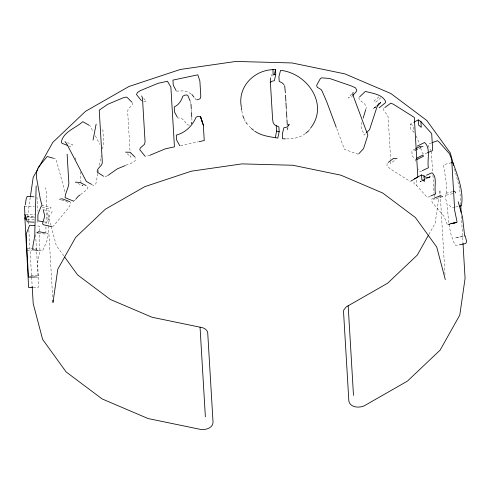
<?xml version="1.0" encoding="UTF-8"?>
<svg xmlns="http://www.w3.org/2000/svg" width="491" height="491" viewBox="0 0 491 491"><rect width="100%" height="100%" fill="white"/><g stroke="black" fill="none" stroke-linecap="round" stroke-linejoin="round"><path stroke-width="0.37" stroke-dasharray="2.46 1.84" d="M45.951 226.799L45.89 232.446M46.025 223.736L46.774 194.669L45.491 187.599M287.438 127.439L287.223 130.557L288.057 127.746M434.302 197.947L433.768 199.892L441.44 197.1M30.258 197.554L27.883 214.015L28.288 220.846M39.335 231.108L39.562 226.234L36.34 225.786M383.631 108.474L383.477 109.309C383.87 112.813 388.356 113.973 388.178 117.742L390.646 159.293M97.819 173.519L95.825 183.91L93.566 185.5L92.253 184.757M97.961 172.777L98.531 169.812M99.385 165.357L101.238 155.708M102.521 149.025L103.656 143.09L102.797 128.556M390.781 161.557L390.4 163.466L395.887 159.471M271.946 74.466L271.664 75.878L274.088 75.988M359.124 97.384L358.896 98.329L359.498 99.894C362.033 102.22 366.016 103.656 366.268 107.652L365.93 108.934M387.098 163.288L387.025 165.608L390.1 168.8L410.249 181.449M361.873 122.357L360.793 125.905L364.077 135.099L365.58 133.613M423.132 177.601L423.708 176.472M428.839 234.52L435.161 223.258L439.973 189.956L445.073 275.782M309.336 129.998L310.152 128.746M36.985 222.343L37.629 221.38M414.545 150.645L415.748 149.657M351.679 94.026L348.266 98.016L351.403 97.052L352.403 95.923M376.444 105.952L373.178 108.818L376.253 106.375M378.868 96.837L373.927 101.121L375.646 102.202L381.212 97.482M374.332 107.983L375.431 107.032M73.681 201.15L75.381 199.684M305.23 133.699C299.835 137.775 292.74 139.094 286.093 138.867M52.31 226.799L53.771 225.719L68.562 207.902L70.655 204.01L70.366 201.881M80.628 194.571L87.195 189.385L87.895 187.151L87.416 186.261M421.462 180.94L420.118 181.59L421.346 180.897M415.11 149L411.881 150.743L412.182 155.819L415.048 159.09L416.055 161.717M414.109 132.429L410.807 129.213L410.501 124.088L413.735 122.351M415.852 149.964L421.094 147.232M415.128 150.528L421.701 147.14M107.228 175.796L104.933 176.913L104.172 176.68M426.845 178.343L425.501 178.994L426.802 178.362M420.118 181.59L421.456 180.946M421.616 170.985L419.854 171.715L418.05 169.297M427.471 152.787L423.972 154.291C421.296 153.057 421.413 149.614 420.499 147.208M430.067 196.259L427.262 197.443L416.613 185.445L414.097 183.867L413.938 181.161M126.015 165.234C129.065 163.239 135.191 163.073 135.976 158.746L135.363 157.476M150.056 155.199L145.729 156.402L144.919 156.003M433.805 198.29L431.81 199.058L431.601 200.211L432.283 202.55L443.901 216.193L447.356 224.632L450.953 223.761M431.466 142.967L428.41 144.207L428.324 145.011L428.711 146.84L430.84 150.608M451.456 162.748L443.557 164.688C444.656 174.735 447.682 184.947 446.344 195.142L452.831 193.614M452.457 191.68L445.276 193.442L445.558 198.125L447.246 205.164L448.688 223.356L451.198 235.257L454.617 244.205L455.808 245.506L458.735 244.923M451.192 223.7L447.596 224.565L451.1 223.718M180.485 145.594L198.309 141.813M454.856 207.141L451.935 207.742L450.818 207.171L448.737 203.814M455.587 206.987L458.508 206.386M463.228 236.447L455.182 238.061L463.725 236.128M143.568 101.434L146.269 101.428L143.507 98.145M374.602 107.799L375.885 107.664M176.435 91.142L182.75 90.872L187.85 91.952L191.281 94.063M33.241 287.407L38.525 287.247L38.102 275.574L29.81 275.568M29.81 276.151L38.102 276.132L35.598 234.434M25.63 217.679L34.677 217.697M26.876 250.594L32.148 250.625M35.254 277.127L38.267 277.157L37.647 262.599L39.967 250.269L39.041 233.225M27.306 219.146L34.082 219.213M26.858 248.624L36.641 248.777L36.665 250.103M25.704 214.549L34.726 214.794M24.55 206.152L34.309 206.502M26.649 216.175L34.155 216.445M27.085 216.819L35.334 217.151M189.311 125.064L187.151 124.898C185.015 121.455 182.499 117.312 177.73 117.944M38.918 250.502L42.619 250.87C44.675 245.31 48.677 239.498 47.946 233.323L46.51 233.072M38.273 232.992L46.246 234.232M44.3 221.963L47.173 222.466L50.235 214.266L52.279 211.805L43.908 209.835M42.195 207.355L49.929 209.056L51.138 207.595L42.042 205.514M53.065 158.17L55.999 159.01L65.119 192.503M358.35 154.254L344.486 149.46L336.261 127.359M61.67 200.021L67.973 202.274M68.709 145.95L70.066 146.496L72.956 144.962L67.629 142.678M77.916 183.413L83.022 185.893L81.856 184.954M88.705 125.009L90.019 125.751L93.186 131.748M410.501 124.088L413.066 125.696L413.404 131.416M250.864 128.028L247.415 124.297M127.224 153.683L131.036 157.267L130.183 153.787M194.884 98.304L196.099 99.685M63.781 255.829L56.226 245.377L51.168 226.161M416.129 135.921L419.572 143.845M95.297 135.749L99.876 144.415M283.829 84.483L284.719 86.189M244.297 119.227L245.162 121.314M75.043 157.642L76.087 160.152M132.392 102.656L132.699 103.552L132.257 105.258L128.169 108.984L127.666 111.482L130.005 150.762M454.568 169.082L459.76 188.802M50.972 225.418L47.67 212.861L48.388 225.013M190.428 101.643L190.852 103.515M431.208 151.498L432.731 171.506M36.935 197.038L37.985 211.425M241.854 110.763L242.554 115.054M81.003 182.793L80.242 171.924M459.803 189.563L460.705 204.753M461.38 216.144L462.964 242.726M432.958 175.281L434.032 193.411M434.081 194.166L434.259 197.192M416.294 180.05L416.613 185.445M285.915 101.852L286.001 103.356M286.363 109.376L286.449 110.886M286.812 116.901L286.94 119.16M191.306 109.444L191.441 111.721M191.803 117.785L191.981 120.817M48.437 225.768L52.764 298.681M28.337 221.607L28.558 225.406M28.828 229.96L32.124 285.406"/><path stroke-width="0.74" d="M36.174 185.917L34.836 231.218C35.37 237.527 32.596 243.561 32.713 249.759L38.181 250.422M270.473 77.922L270.277 80.242L272.603 119.374L273.18 122.646L274.457 124.751L278.888 126.93L279.176 131.741L277.777 138.1C269.854 136.762 261.55 135.884 254.706 131.165M30.368 196.805L33.179 177.355L37.997 168.769M191.533 123.793L191.76 122.308M93.044 140.076L96.144 124.094M275.322 137.462L276.605 131.103L276.237 125.813M274.395 74.577L275.482 69.63C255.191 68.869 237.178 86.238 241.363 107.198M275.482 69.63L275.764 74.356L274.365 80.714L271.854 81.285L270.185 82.58M25.256 204.808L26.262 198.56L27.25 196.339L33.953 196.823M353.139 92.314L352.716 93.818L352.949 95.101L367.863 135.166L363.536 148.669L358.866 153.695M288.683 125.641L289.095 124.235L287.978 126.316L286.413 127.292L283.951 127.623L282.325 133.969L282.613 138.781L285.394 138.849M363.168 118.098L365.764 109.573M38.74 167.449L52.832 142.341L85.495 111.353L128.949 86.496L180.234 69.477L235.852 61.443L292.01 62.952L344.891 73.889L390.879 93.523L426.845 120.51L450.339 153.008L453.604 165.424M428.471 235.183L417.313 255.062L387.638 283.215L346.173 306.93L343.78 309.956L343.534 311.632L348.862 401.251C350.341 407.604 358.989 408.101 364.015 405.94L407.469 381.09L440.139 350.095L459.785 315.081L465.081 278.428L463.007 243.487M379.162 103.558L376.928 107.124L369.588 129.636L366.581 132.619M310.564 128.126C329.265 104.466 307.194 73.085 280.551 70.33L278.919 76.67L279.201 81.396L282.061 82.801L283.829 84.483M75.853 199.113L78.229 196.253L80.033 194.988M352.906 95.358L356.423 91.406L356.822 90.178L355.38 87.754L350.77 85.735L329.479 78.431L321.58 77.854L320.384 78.56L316.983 84.655L316.652 85.772L317.327 87.3L321.212 89.608L322.188 91.326L326.711 101.692L336.261 127.359M359.615 96.88L365.372 91.412C372.252 93.376 382.483 94.229 385.68 101.637L385.423 102.736L379.132 107.848M377.076 105.608L380.654 102.576L378.457 104.473M305.758 133.257L308.931 130.624M384.815 107.566L390.768 103.184L393.223 104.147L414.294 117.404L417.841 177.153L410.881 181.087M388.289 162.38L393.635 158.311L397.109 158.581M107.805 175.514L108.744 174.857M109.211 174.526L117.232 168.904L125.34 165.516M415.754 148.65L419.627 146.564L421.794 146.711M414.379 122.001L418.258 119.914L420.922 121.608L431.693 133.644L432.614 149.135L432.356 150.688L427.471 152.787M414.459 178.792L421.573 174.962L424.15 175.956L425.648 177.104L428.195 177.693L430.147 176.748L427.471 178.037M416.356 158.409L422.904 154.996L423.463 156.199L416.896 159.587M417.276 146.128L424.605 142.488C431.092 148.178 426.894 160.127 428.379 167.769L422.291 170.659M198.554 99.409L200.205 98.593L200.801 96.475L199.88 80.978L197.812 74.822L172.955 80.101L173.255 85.219L176.085 90.485M422.788 180.301L424.795 179.332M426.47 175.238L432.006 172.777C437.923 177.595 433.571 187.513 435.683 193.884L430.773 195.958M150.056 155.199L165.381 148.804L174.44 146.877L170.886 87.134L167.468 81.273L158.01 83.317L140.5 90.565L137.474 92.431L136.504 94.56L141.463 100.68M434.474 198.039L440.458 195.743L442.833 196.59M432.135 142.715L437.463 140.69L439.157 142.052L449.474 153.781L451.665 159.287L454.721 210.719L456.986 221.539L456.949 222.313L451.916 223.528M451.456 162.748L452.892 162.392C457.68 176.024 463.97 191.245 461.423 205.784L459.238 206.238M453.175 191.502L454.611 191.146L455.716 192.932M451.671 223.583L456.698 222.362L451.8 223.546M275.764 74.356L273.131 74.92L272.947 69.519M199.051 141.654L204.25 140.549L203.335 125.101L200.475 116.557L198.026 116.342L196.019 117.275C192.447 125.856 185.402 132.668 176.281 135.105L176.564 139.831L179.743 145.753M459.466 244.776L465.315 243.604L466.205 242.941L466.45 240.768L465.186 235.833M422.401 146.551L423.015 146.465M59.571 199.272L62.075 198.757L69.673 201.623M32.486 287.425L28.711 287.536L28.613 287.125L24.881 217.673M196.731 99.685L198.008 99.679M34.499 277.12L28.472 277.071L26.858 248.624M26.551 219.133L25.047 219.121L24.55 206.073M33.996 222.178L27.263 221.803L24.955 214.53M34.855 225.67L29.65 225.252L26.207 233.998L26.876 250.594M75.356 182.173L79.935 182.4L86.06 185.561M38.273 232.992L36.825 232.765L38.617 231.672L45.798 232.943M42.864 221.711L37.838 220.821L37.942 214.512L40.79 207.042L42.042 205.514L40.317 199.137L36.451 177.294L36.58 171.985L38.421 167.167L47.191 156.5L53.065 158.17M51.61 226.639L43.22 224.712L42.564 223.7L44.742 216.022L43.214 209.675M276.605 131.103L279.176 131.741M125.592 152.149L130.109 152.271L134.835 156.954M73.681 201.15L65.076 197.695C65.156 191.963 69.857 186.697 68.685 180.547L67.12 154.156M67.353 145.404L61.921 143.219L61.314 142.095C63.259 131.698 75.866 128.034 82.795 121.682L88.705 125.009M91.596 184.389L86.342 181.431L66.481 143.39L64.959 141.537M103.558 176.275L97.451 172.261L97.138 171.402C97.353 167.321 102.914 166.05 102.288 161.613L99.231 110.18L107.621 104.35L123.21 97.789L126.334 97.058L127.151 97.445L131.87 102.134M251.41 128.476L253.608 130.268M144.919 156.003L139.782 149.761L140.242 148.043L144.538 144.237L145.066 141.727L142.464 97.912L141.672 95.954M191.852 94.419L194.019 97.193M246.065 122.504L246.967 123.701M64.671 257.057L77.566 274.892L110.236 299.406L152.014 317.241L202.47 327.681C204.907 328.473 207.435 330.191 207.73 332.947L213.051 422.567C212.597 428.177 205.68 429.987 200.954 429.49L148.079 418.547L102.091 398.913L66.119 371.926L42.631 339.428L33.21 303.634L32.173 286.167M464.689 236.153L462.479 216.918L458.171 201.727M177.374 117.288L174.538 112.028L174.237 106.952C178.816 104.945 181.351 100.729 182.836 96.181L185.082 95.064L186.764 94.984L187.857 95.579L190.14 100.974M242.842 115.747L244.002 118.534M203.335 125.101L200.475 116.557L202.537 122.719M445.3 279.582L436.738 247.065L415.398 217.544L382.728 193.031L340.95 175.195L292.918 165.258L241.903 163.89L191.386 171.181L144.802 186.648L105.326 209.221L75.651 237.374L57.803 269.185L52.991 302.481L52.856 300.204M284.719 86.189L285.375 92.824M241.382 107.903L241.738 110.052M460.748 205.514L461.159 212.345M420.922 121.608L421.26 127.329L418.559 125.039L418.258 119.914M424.15 175.956L424.47 181.357L421.849 179.694L421.573 174.962M348.168 305.789L353.489 395.415M285.51 95.082L285.872 101.103M286.001 103.356L286.314 108.628M286.499 111.635L286.812 116.901M286.99 119.914L287.303 125.18M190.993 104.141L191.263 108.689M191.49 112.476L191.76 117.03M200.046 327.184L205.367 416.804M28.3 275.568L28.3 276.157"/></g></svg>
